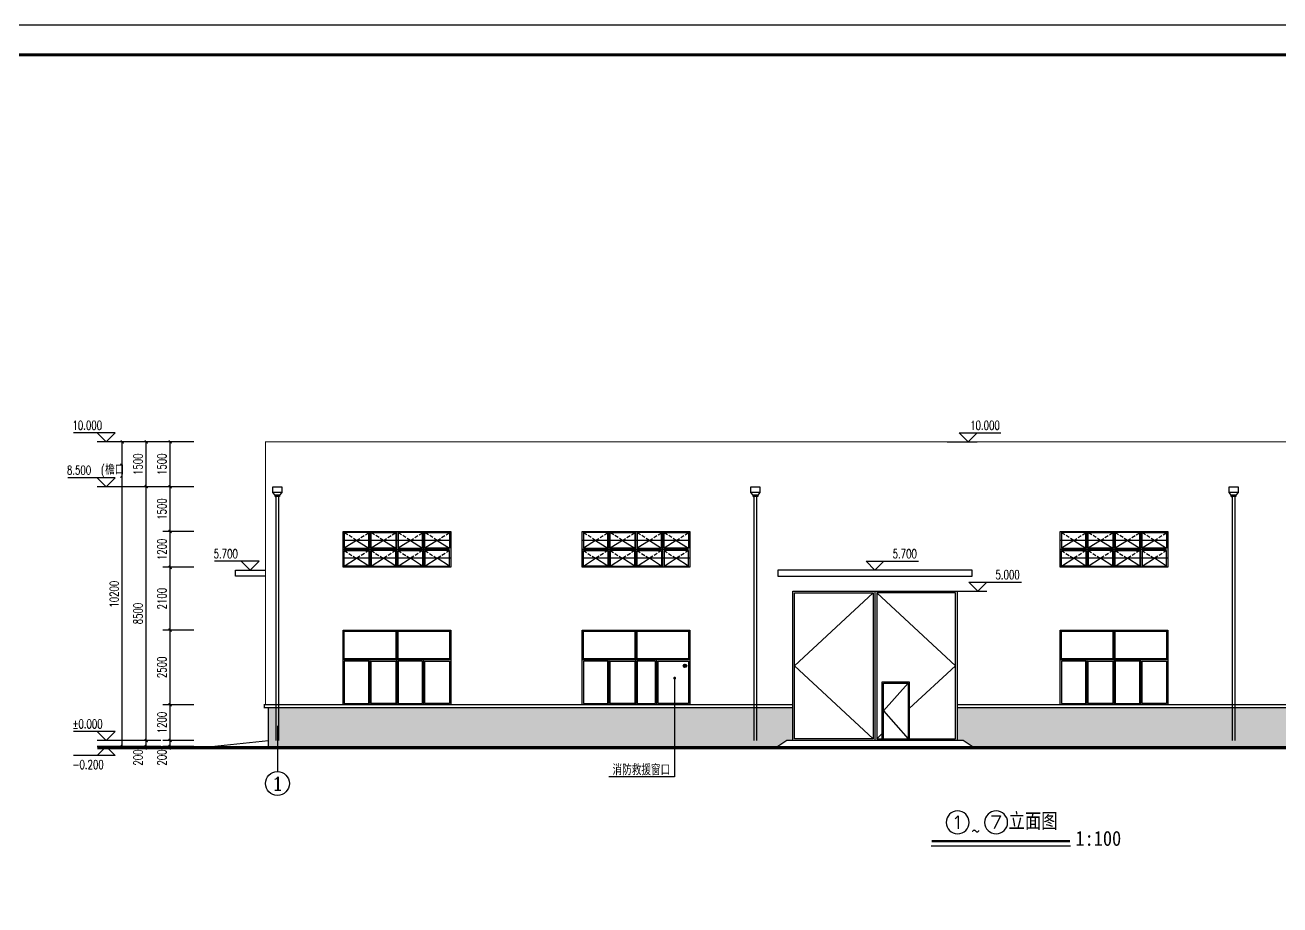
# Model space of a CAD drawing. Extents: x 4414382 to 4540065, y -615151 to -235742.
# Drawn here: x 4458162 to 4500157, y -518707 to -489244 of the extents above; entities that cross this region are included whole.
import ezdxf
from ezdxf.enums import TextEntityAlignment as Align

# ---------------------------------------------------------------- set-up
doc = ezdxf.new("R2010")
doc.units = 0
doc.header["$LTSCALE"] = 1000
doc.header["$MEASUREMENT"] = 0
doc.linetypes.add('DASH', pattern=[0.35, 0.25, -0.1])
doc.layers.get('0').update_dxf_attribs({"linetype": 'CONTINUOUS'})
doc.layers.get('Defpoints').update_dxf_attribs({"linetype": 'CONTINUOUS'})
doc.layers.add('_0', color=7, linetype='CONTINUOUS', lineweight=25)
for name, color, linetype in [('AXIS', 3, 'CONTINUOUS'), ('AXIS_TEXT', 7, 'CONTINUOUS'), ('DIM_ELEV', 3, 'CONTINUOUS'), ('DIM_LEAD', 3, 'CONTINUOUS'), ('E_STRM', 7, 'CONTINUOUS'), ('PUB_DIM', 3, 'CONTINUOUS'), ('PUB_HATCH', 8, 'CONTINUOUS'), ('PUB_TEXT', 7, 'CONTINUOUS'), ('PUB_TITLE', 4, 'CONTINUOUS'), ('WINDOW', 4, 'CONTINUOUS'), ('图名', 15, 'CONTINUOUS'), ('填充', 251, 'CONTINUOUS')]:
    doc.layers.add(name, color=color, linetype=linetype)
doc.styles.add('_HZTXT', font='txt.shx', dxfattribs={"width": 0.8, "bigfont": 'HZTXT.shx'})
doc.styles.add('_TCH_AXIS', font='COMPLEX', dxfattribs={"bigfont": 'GBCBIG'})
doc.styles.add('_TCH_DIM', font='SIMPLEX', dxfattribs={"bigfont": 'GBCBIG'})
doc.styles.add('_TCH_DIM_T3', font='SIMPLEX', dxfattribs={"width": 0.705882, "bigfont": 'GBCBIG'})
doc.styles.add('COMPLEX', font='COMPLEX')
doc.styles.add('宋体', font='', dxfattribs={"width": 0.7})
doc.styles.get('宋体').set_extended_font_data('SimSun')
doc.dimstyles.new('_TCH_ARCH&&100', dxfattribs={"dimtxt": 297.5, "dimasz": 100, "dimexe": 250, "dimexo": 300, "dimgap": 126.25, "dimtad": 1, "dimdec": 0, "dimzin": 0, "dimdsep": 46, "dimtxsty": '_TCH_DIM_T3', "dimblk": 'ARCHTICK', "dimcen": 0.09, "dimclrt": 7, "dimazin": 2, "dimtfac": 1, "dimtdec": 0, "dimtix": 1, "dimtmove": 2, "dimatfit": 3, "dimfxl": 0, "dimtolj": 1, "dimtzin": 0, "dimarcsym": 0})

# ---------------------------------------------------------------- blocks, each defined once
blk = doc.blocks.new('_ArchTick')
at = {"color": 0, "linetype": 'ByBlock', "const_width": 0.4}
blk.add_lwpolyline([(-0.5, -0.5), (0.5, 0.5)], dxfattribs=at)
blk = doc.blocks.new('*D154')
at = {"layer": 'Defpoints', "color": 0}
for p in [(4463016, -503201), (4464104, -503201), (4464104, -504701)]:
    blk.add_point(p, dxfattribs=at)
at = {"layer": 'PUB_DIM', "color": 0, "lineweight": -2}
for p, q in [((4463804, -503201), (4462766, -503201)), ((4463016, -504701), (4463016, -503201)), ((4463804, -504701), (4462766, -504701))]:
    blk.add_line(p, q, dxfattribs=at)
at = {"layer": 'PUB_DIM', "color": 0, "lineweight": -2, "xscale": 100, "yscale": 100, "zscale": 100}
for p, rotation in [((4463016, -503201), 90), ((4463016, -504701), 270)]:
    blk.add_blockref('_ArchTick', p, dxfattribs=dict(at, rotation=rotation))
at = {"layer": 'PUB_DIM', "color": 7, "insert": (4462741, -503951), "char_height": 297.5, "attachment_point": 5, "rotation": 90, "style": '_TCH_DIM_T3'}
blk.add_mtext('\\A1;1500', dxfattribs=at)
blk = doc.blocks.new('*D155')
at = {"layer": 'Defpoints', "color": 0}
for p in [(4463016, -504701), (4464104, -504701), (4464104, -506201)]:
    blk.add_point(p, dxfattribs=at)
at = {"layer": 'PUB_DIM', "color": 0, "lineweight": -2}
for p, q in [((4463804, -504701), (4462766, -504701)), ((4463016, -506201), (4463016, -504701)), ((4463804, -506201), (4462766, -506201))]:
    blk.add_line(p, q, dxfattribs=at)
at = {"layer": 'PUB_DIM', "color": 0, "lineweight": -2, "xscale": 100, "yscale": 100, "zscale": 100}
for p, rotation in [((4463016, -504701), 90), ((4463016, -506201), 270)]:
    blk.add_blockref('_ArchTick', p, dxfattribs=dict(at, rotation=rotation))
at = {"layer": 'PUB_DIM', "color": 7, "insert": (4462741, -505451), "char_height": 297.5, "attachment_point": 5, "rotation": 90, "style": '_TCH_DIM_T3'}
blk.add_mtext('\\A1;1500', dxfattribs=at)
blk = doc.blocks.new('*D156')
at = {"layer": 'Defpoints', "color": 0}
for p in [(4463016, -506201), (4464104, -506201), (4464104, -507401)]:
    blk.add_point(p, dxfattribs=at)
at = {"layer": 'PUB_DIM', "color": 0, "lineweight": -2}
for p, q in [((4463804, -506201), (4462766, -506201)), ((4463016, -507401), (4463016, -506201)), ((4463804, -507401), (4462766, -507401))]:
    blk.add_line(p, q, dxfattribs=at)
at = {"layer": 'PUB_DIM', "color": 0, "lineweight": -2, "xscale": 100, "yscale": 100, "zscale": 100}
for p, rotation in [((4463016, -506201), 90), ((4463016, -507401), 270)]:
    blk.add_blockref('_ArchTick', p, dxfattribs=dict(at, rotation=rotation))
at = {"layer": 'PUB_DIM', "color": 7, "insert": (4462741, -506801), "char_height": 297.5, "attachment_point": 5, "rotation": 90, "style": '_TCH_DIM_T3'}
blk.add_mtext('\\A1;1200', dxfattribs=at)
blk = doc.blocks.new('*D157')
at = {"layer": 'Defpoints', "color": 0}
for p in [(4463016, -507401), (4464104, -507401), (4464104, -509501)]:
    blk.add_point(p, dxfattribs=at)
at = {"layer": 'PUB_DIM', "color": 0, "lineweight": -2}
for p, q in [((4463804, -507401), (4462766, -507401)), ((4463016, -509501), (4463016, -507401)), ((4463804, -509501), (4462766, -509501))]:
    blk.add_line(p, q, dxfattribs=at)
at = {"layer": 'PUB_DIM', "color": 0, "lineweight": -2, "xscale": 100, "yscale": 100, "zscale": 100}
for p, rotation in [((4463016, -507401), 90), ((4463016, -509501), 270)]:
    blk.add_blockref('_ArchTick', p, dxfattribs=dict(at, rotation=rotation))
at = {"layer": 'PUB_DIM', "color": 7, "insert": (4462741, -508451), "char_height": 297.5, "attachment_point": 5, "rotation": 90, "style": '_TCH_DIM_T3'}
blk.add_mtext('\\A1;2100', dxfattribs=at)
blk = doc.blocks.new('*D158')
at = {"layer": 'Defpoints', "color": 0}
for p in [(4463016, -509501), (4464104, -509501), (4464104, -512001)]:
    blk.add_point(p, dxfattribs=at)
at = {"layer": 'PUB_DIM', "color": 0, "lineweight": -2}
for p, q in [((4463804, -509501), (4462766, -509501)), ((4463016, -512001), (4463016, -509501)), ((4463804, -512001), (4462766, -512001))]:
    blk.add_line(p, q, dxfattribs=at)
at = {"layer": 'PUB_DIM', "color": 0, "lineweight": -2, "xscale": 100, "yscale": 100, "zscale": 100}
for p, rotation in [((4463016, -509501), 90), ((4463016, -512001), 270)]:
    blk.add_blockref('_ArchTick', p, dxfattribs=dict(at, rotation=rotation))
at = {"layer": 'PUB_DIM', "color": 7, "insert": (4462741, -510751), "char_height": 297.5, "attachment_point": 5, "rotation": 90, "style": '_TCH_DIM_T3'}
blk.add_mtext('\\A1;2500', dxfattribs=at)
blk = doc.blocks.new('*D159')
at = {"layer": 'Defpoints', "color": 0}
for p in [(4463016, -512001), (4464104, -512001), (4464104, -513201)]:
    blk.add_point(p, dxfattribs=at)
at = {"layer": 'PUB_DIM', "color": 0, "lineweight": -2}
for p, q in [((4463804, -512001), (4462766, -512001)), ((4463016, -513201), (4463016, -512001)), ((4463804, -513201), (4462766, -513201))]:
    blk.add_line(p, q, dxfattribs=at)
at = {"layer": 'PUB_DIM', "color": 0, "lineweight": -2, "xscale": 100, "yscale": 100, "zscale": 100}
for p, rotation in [((4463016, -512001), 90), ((4463016, -513201), 270)]:
    blk.add_blockref('_ArchTick', p, dxfattribs=dict(at, rotation=rotation))
at = {"layer": 'PUB_DIM', "color": 7, "insert": (4462741, -512601), "char_height": 297.5, "attachment_point": 5, "rotation": 90, "style": '_TCH_DIM_T3'}
blk.add_mtext('\\A1;1200', dxfattribs=at)
blk = doc.blocks.new('*D160')
at = {"layer": 'Defpoints', "color": 0}
for p in [(4463016, -513201), (4464104, -513201), (4464104, -513401)]:
    blk.add_point(p, dxfattribs=at)
at = {"layer": 'PUB_DIM', "color": 0, "lineweight": -2}
for p, q in [((4463016, -513201), (4463016, -513101)), ((4463804, -513201), (4462766, -513201)), ((4463804, -513401), (4462766, -513401)), ((4463016, -513401), (4463016, -513201)), ((4463016, -513401), (4463016, -513501))]:
    blk.add_line(p, q, dxfattribs=at)
at = {"layer": 'PUB_DIM', "color": 0, "lineweight": -2, "xscale": 100, "yscale": 100, "zscale": 100}
for p, rotation in [((4463016, -513201), 270), ((4463016, -513401), 90)]:
    blk.add_blockref('_ArchTick', p, dxfattribs=dict(at, rotation=rotation))
at = {"layer": 'PUB_DIM', "color": 7, "insert": (4462741, -513771), "char_height": 297.5, "attachment_point": 5, "rotation": 90, "style": '_TCH_DIM_T3'}
blk.add_mtext('\\A1;200', dxfattribs=at)
blk = doc.blocks.new('*D161')
at = {"layer": 'Defpoints', "color": 0}
for p in [(4461416, -503201), (4463004, -503201), (4463004, -513401)]:
    blk.add_point(p, dxfattribs=at)
at = {"layer": 'PUB_DIM', "color": 0, "lineweight": -2}
for p, q in [((4462704, -503201), (4461166, -503201)), ((4461416, -513401), (4461416, -503201)), ((4462704, -513401), (4461166, -513401))]:
    blk.add_line(p, q, dxfattribs=at)
at = {"layer": 'PUB_DIM', "color": 0, "lineweight": -2, "xscale": 100, "yscale": 100, "zscale": 100}
for p, rotation in [((4461416, -503201), 90), ((4461416, -513401), 270)]:
    blk.add_blockref('_ArchTick', p, dxfattribs=dict(at, rotation=rotation))
at = {"layer": 'PUB_DIM', "color": 7, "insert": (4461141, -508301), "char_height": 297.5, "attachment_point": 5, "rotation": 90, "style": '_TCH_DIM_T3'}
blk.add_mtext('\\A1;10200', dxfattribs=at)
blk = doc.blocks.new('*D162')
at = {"layer": 'Defpoints', "color": 0}
for p in [(4462216, -503201), (4463004, -503201), (4463004, -504701)]:
    blk.add_point(p, dxfattribs=at)
at = {"layer": 'PUB_DIM', "color": 0, "lineweight": -2}
for p, q in [((4462704, -503201), (4461966, -503201)), ((4462216, -504701), (4462216, -503201)), ((4462704, -504701), (4461966, -504701))]:
    blk.add_line(p, q, dxfattribs=at)
at = {"layer": 'PUB_DIM', "color": 0, "lineweight": -2, "xscale": 100, "yscale": 100, "zscale": 100}
for p, rotation in [((4462216, -503201), 90), ((4462216, -504701), 270)]:
    blk.add_blockref('_ArchTick', p, dxfattribs=dict(at, rotation=rotation))
at = {"layer": 'PUB_DIM', "color": 7, "insert": (4461941, -503951), "char_height": 297.5, "attachment_point": 5, "rotation": 90, "style": '_TCH_DIM_T3'}
blk.add_mtext('\\A1;1500', dxfattribs=at)
blk = doc.blocks.new('*D163')
at = {"layer": 'Defpoints', "color": 0}
for p in [(4462216, -504701), (4463004, -504701), (4463004, -513201)]:
    blk.add_point(p, dxfattribs=at)
at = {"layer": 'PUB_DIM', "color": 0, "lineweight": -2}
for p, q in [((4462704, -504701), (4461966, -504701)), ((4462216, -513201), (4462216, -504701)), ((4462704, -513201), (4461966, -513201))]:
    blk.add_line(p, q, dxfattribs=at)
at = {"layer": 'PUB_DIM', "color": 0, "lineweight": -2, "xscale": 100, "yscale": 100, "zscale": 100}
for p, rotation in [((4462216, -504701), 90), ((4462216, -513201), 270)]:
    blk.add_blockref('_ArchTick', p, dxfattribs=dict(at, rotation=rotation))
at = {"layer": 'PUB_DIM', "color": 7, "insert": (4461941, -508951), "char_height": 297.5, "attachment_point": 5, "rotation": 90, "style": '_TCH_DIM_T3'}
blk.add_mtext('\\A1;8500', dxfattribs=at)
blk = doc.blocks.new('*D164')
at = {"layer": 'Defpoints', "color": 0}
for p in [(4462216, -513201), (4463004, -513201), (4463004, -513401)]:
    blk.add_point(p, dxfattribs=at)
at = {"layer": 'PUB_DIM', "color": 0, "lineweight": -2}
for p, q in [((4462216, -513201), (4462216, -513101)), ((4462704, -513201), (4461966, -513201)), ((4462704, -513401), (4461966, -513401)), ((4462216, -513401), (4462216, -513201)), ((4462216, -513401), (4462216, -513501))]:
    blk.add_line(p, q, dxfattribs=at)
at = {"layer": 'PUB_DIM', "color": 0, "lineweight": -2, "xscale": 100, "yscale": 100, "zscale": 100}
for p, rotation in [((4462216, -513201), 270), ((4462216, -513401), 90)]:
    blk.add_blockref('_ArchTick', p, dxfattribs=dict(at, rotation=rotation))
at = {"layer": 'PUB_DIM', "color": 7, "insert": (4461941, -513771), "char_height": 297.5, "attachment_point": 5, "rotation": 90, "style": '_TCH_DIM_T3'}
blk.add_mtext('\\A1;200', dxfattribs=at)
blk = doc.blocks.new('_RAINH')
blk.add_lwpolyline([(-150, 0), (-150, -200), (150, -200), (150, 0)], close=True)
for points in [[(-150, -200), (-75, -280), (75, -280), (150, -200)], [(-75, -280), (-75, -330), (75, -330), (75, -280)]]:
    blk.add_lwpolyline(points)
blk = doc.blocks.new('C-3015')
at = {"layer": 'PUB_HATCH'}
for p, q in [((736837, 126065), (733237, 126065)), ((733687, 126065), (733277, 125805)), ((733687, 126065), (734097, 125805)), ((734587, 126065), (734177, 125805)), ((734587, 126065), (734997, 125805)), ((735487, 126065), (735077, 125805)), ((735487, 126065), (735897, 125805)), ((736387, 126065), (735977, 125805)), ((736387, 126065), (736797, 125805)), ((736837, 125465), (733237, 125465)), ((733277, 125205), (733687, 125465)), ((734097, 125205), (733687, 125465)), ((734177, 125205), (734587, 125465)), ((734997, 125205), (734587, 125465)), ((735077, 125205), (735487, 125465)), ((735897, 125205), (735487, 125465)), ((735977, 125205), (736387, 125465)), ((736797, 125205), (736387, 125465))]:
    blk.add_line(p, q, dxfattribs=at)
at = {"layer": 'PUB_HATCH', "linetype": 'DASH', "ltscale": 0.5}
for p, q in [((733687, 126065), (733277, 126325)), ((733687, 126065), (734097, 126325)), ((734587, 126065), (734177, 126325)), ((734587, 126065), (734997, 126325)), ((735487, 126065), (735077, 126325)), ((735487, 126065), (735897, 126325)), ((736387, 126065), (735977, 126325)), ((736387, 126065), (736797, 126325)), ((733277, 125725), (733687, 125465)), ((734097, 125725), (733687, 125465)), ((734177, 125725), (734587, 125465)), ((734997, 125725), (734587, 125465)), ((735077, 125725), (735487, 125465)), ((735897, 125725), (735487, 125465)), ((735977, 125725), (736387, 125465)), ((736797, 125725), (736387, 125465))]:
    blk.add_line(p, q, dxfattribs=at)
at = {"layer": 'WINDOW', "color": 160}
for p, q in [((734137, 125165), (734137, 126365)), ((735037, 125165), (735037, 126365)), ((735937, 125165), (735937, 126365)), ((736797, 125765), (733237, 125765))]:
    blk.add_line(p, q, dxfattribs=at)
for points in [[(733237, 126365), (736837, 126365), (736837, 125165), (733237, 125165)], [(734097, 126325), (733277, 126325), (733277, 125805), (734097, 125805)], [(734177, 126325), (734997, 126325), (734997, 125805), (734177, 125805)], [(735897, 126325), (735077, 126325), (735077, 125805), (735897, 125805)], [(735977, 126325), (736797, 126325), (736797, 125805), (735977, 125805)], [(734097, 125205), (733277, 125205), (733277, 125725), (734097, 125725)], [(734177, 125205), (734997, 125205), (734997, 125725), (734177, 125725)], [(735897, 125205), (735077, 125205), (735077, 125725), (735897, 125725)], [(735977, 125205), (736797, 125205), (736797, 125725), (735977, 125725)]]:
    blk.add_lwpolyline(points, close=True, dxfattribs=at)
blk = doc.blocks.new('_AXISO')
blk.add_circle((0, 0), 0.5)
at = {"layer": 'AXIS_TEXT', "style": 'COMPLEX', "width": 1.041667}
blk.add_attdef('A', text='', height=0.56, dxfattribs=at).set_placement((-0.25, -0.28), (0.25, -0.28), align=Align.FIT)

msp = doc.modelspace()

# ---------------------------------------------------------------- hatches: boundary and pattern name
at = {"layer": '_0'}
msp.add_hatch(color=0, dxfattribs=at).paths.add_polyline_path([(4480195, -510699.8, -1), (4480295, -510699.8, -1)])
at = {"layer": '填充', "linetype": 'ByBlock', "lineweight": 100}
h = msp.add_hatch(dxfattribs=at)
h.set_pattern_fill('AR-B816C', color=256, scale=200)
h.set_pattern_definition([(0, (-6721284.22, 287238.08), (245.692378, 245.692378), [479.867928, -11.51682]), (0, (-6721529.9, 287249.6), (245.692378, 245.692378), [479.867928, -11.51682]), (90, (-6721284.22, 287238.08), (-245.692378, 245.692378), [-257.20918, 234.175548]), (90, (-6721295.73, 287238.08), (-245.692378, 245.692378), [-257.20918, 234.175548])])
h.paths.add_polyline_path([(4489355.2, -513201), (4489555.2, -513201), (4489855.2, -513401), (4514905.2, -513401), (4514905.2, -512101), (4489355.2, -512101)])
h.paths.add_polyline_path([(4483655.2, -513201), (4483855.2, -513201), (4483855.2, -512101), (4466305.2, -512101), (4466305.2, -513401), (4483355.2, -513401)])

# ---------------------------------------------------------------- linework, layer by layer
for p, q in [((4466530.2, -505031), (4466555.2, -505031)), ((4466555.2, -505031), (4466555.2, -512703.5)), ((4466655.2, -513201), (4466655.2, -505031)), ((4482530.2, -505031), (4482555.2, -505031)), ((4482555.2, -505031), (4482555.2, -512703.5)), ((4482655.2, -513201), (4482655.2, -505031)), ((4498530.2, -505031), (4498555.2, -505031)), ((4498555.2, -505031), (4498555.2, -512703.5)), ((4498655.2, -513201), (4498655.2, -505031))]:
    msp.add_line(p, q)
msp.add_lwpolyline([(4466205.2, -507701), (4465205.2, -507701), (4465205.2, -507501), (4466205.2, -507501)])
msp.add_lwpolyline([(4489855.2, -507501), (4483354.9, -507501), (4483354.9, -507701), (4489855.2, -507701)], close=True)
at = {"color": 0}
msp.add_lwpolyline([(4489855.2, -513401), (4489555.2, -513201), (4483655.2, -513201), (4483355.2, -513401)], dxfattribs=at)
at = {"layer": '_0', "color": 0}
for p, q in [((4483855.2, -512001), (4466205.2, -512001)), ((4466305.2, -512101), (4483855.2, -512101)), ((4515005.2, -512001), (4489355.2, -512001)), ((4489355.2, -512101), (4514905.2, -512101)), ((4460577.1, -513401), (4520633.2, -513401)), ((4464405.2, -513401), (4466305.2, -513201))]:
    msp.add_line(p, q, dxfattribs=at)
for points, const_width in [([(4466305.2, -513401), (4466305.2, -512101), (4466165.2, -512101), (4466165.2, -512001), (4466205.2, -512001), (4466205.2, -503198.5), (4515005.2, -503198.5), (4515005.2, -512001), (4515045.2, -512001), (4515045.2, -512101), (4514905.2, -512101), (4514905.2, -513401)], 40), ([(4460577.1, -513451), (4520633.2, -513451)], 100)]:
    msp.add_lwpolyline(points, dxfattribs=dict(at, const_width=const_width))
for radius in [60, 50]:
    msp.add_circle((4480245, -510699.8), radius, dxfattribs=at)
at = {"layer": 'AXIS'}
for p, q in [((4479901.1, -511113.7), (4479901.1, -514422.7)), ((4479901.1, -514422.7), (4477696.5, -514422.7))]:
    msp.add_line(p, q, dxfattribs=at)
at = {"layer": 'AXIS', "color": 0}
msp.add_line((4466605.2, -512709.7), (4466605.2, -514240.9), dxfattribs=at)
msp.add_circle((4466605.2, -514640.9), 400, dxfattribs=at)
at = {"layer": 'DIM_ELEV'}
for p, q in [((4461177.1, -502898.5), (4459778.2, -502898.5)), ((4460877.1, -503198.5), (4460577.1, -502898.5)), ((4460877.1, -503198.5), (4461177.1, -502898.5)), ((4489723.6, -503198.5), (4489423.6, -502898.5)), ((4489423.6, -502898.5), (4490822.5, -502898.5)), ((4489723.6, -503198.5), (4490023.6, -502898.5)), ((4461577.1, -503198.5), (4460577.1, -503198.5)), ((4489023.6, -503198.5), (4490023.6, -503198.5)), ((4461177.1, -504401), (4459592.1, -504401)), ((4460877.1, -504701), (4460577.1, -504401)), ((4461577.1, -504701), (4460577.1, -504701)), ((4460877.1, -504701), (4461177.1, -504401)), ((4465993.1, -507201), (4464502.6, -507201)), ((4465693.1, -507501), (4465393.1, -507201)), ((4465693.1, -507501), (4465993.1, -507201)), ((4486605.3, -507501), (4486305.3, -507201)), ((4486305.3, -507201), (4488067.2, -507201)), ((4486605.3, -507501), (4486905.3, -507201)), ((4490047.3, -508201), (4489747.3, -507901)), ((4489747.3, -507901), (4491509.2, -507901)), ((4490047.3, -508201), (4490347.3, -507901)), ((4489347.3, -508201), (4490347.3, -508201)), ((4461177.1, -512901), (4459778.2, -512901)), ((4460877.1, -513201), (4460577.1, -512901)), ((4460877.1, -513201), (4461177.1, -512901)), ((4462005.8, -513201), (4460577.1, -513201)), ((4460877.1, -513401), (4460577.1, -513701)), ((4461577.1, -513401), (4460577.1, -513401)), ((4460877.1, -513401), (4461177.1, -513701)), ((4461177.1, -513701), (4459778.2, -513701))]:
    msp.add_line(p, q, dxfattribs=at)
at = {"layer": 'DIM_LEAD', "const_width": 48}
msp.add_lwpolyline([(4479901.1, -511137.7, -1), (4479901.1, -511089.7, -1)], format="xyb", close=True, dxfattribs=at)
at = {"layer": 'E_STRM'}
for p, q in [((4466555.2, -505031), (4466555.2, -513201)), ((4482555.2, -505031), (4482555.2, -513201)), ((4498555.2, -505031), (4498555.2, -513201))]:
    msp.add_line(p, q, dxfattribs=at)
at = {"layer": 'PUB_DIM'}
for p, q in [((4463503.7, -503200.5), (4460577.1, -503200.5)), ((4463503.7, -504701), (4460577.1, -504701))]:
    msp.add_line(p, q, dxfattribs=at)
at = {"layer": 'PUB_TITLE', "color": 4}
msp.add_lwpolyline([(4447962.2, -548644.2), (4532062.2, -548644.2), (4532062.2, -489244.2), (4447962.2, -489244.2)], close=True, dxfattribs=at)
at = {"layer": 'PUB_TITLE', "color": 4, "const_width": 100}
msp.add_lwpolyline([(4450462.2, -547644.2), (4531062.2, -547644.2), (4531062.2, -490244.2), (4450462.2, -490244.2)], close=True, dxfattribs=at)
at = {"layer": 'WINDOW'}
for p, q in [((4483855.2, -513201), (4483855.2, -508201)), ((4483855.2, -508201), (4489355.2, -508201)), ((4486605.2, -508201), (4486605.2, -513201)), ((4489355.2, -508201), (4489355.2, -513201))]:
    msp.add_line(p, q, dxfattribs=at)
at = {"layer": 'WINDOW', "color": 160}
for p, q in [((4470605.2, -510501), (4468805.2, -510501)), ((4469705.2, -512001), (4469705.2, -510501)), ((4472405.2, -510501), (4470605.2, -510501)), ((4471505.2, -512001), (4471505.2, -510501)), ((4478605.2, -510501), (4476805.2, -510501)), ((4477705.2, -512001), (4477705.2, -510501)), ((4480405.2, -510501), (4478605.2, -510501)), ((4479305.2, -512001), (4479305.2, -510501)), ((4494605.2, -510501), (4492805.2, -510501)), ((4493705.2, -512001), (4493705.2, -510501)), ((4496405.2, -510501), (4494605.2, -510501)), ((4495505.2, -512001), (4495505.2, -510501))]:
    msp.add_line(p, q, dxfattribs=at)
at = {"layer": 'WINDOW'}
for points in [[(4483915.2, -508261), (4486545.2, -508261), (4486545.2, -513141), (4483915.2, -513141)], [(4489295.2, -508261), (4486665.2, -508261), (4486665.2, -513141), (4489295.2, -513141)]]:
    msp.add_lwpolyline(points, close=True, dxfattribs=at)
for points in [[(4486545.2, -508261), (4483915.2, -510701), (4486545.2, -513141)], [(4486665.2, -508261), (4489295.2, -510701), (4487751, -512133.7)], [(4486851, -513141), (4486851, -511241), (4487751, -511241), (4487751, -513141)], [(4486891, -513141), (4486891, -511281), (4487711, -511281), (4487711, -513141)], [(4487711, -511281), (4486891, -512211), (4487711, -513141)], [(4486851, -512968.7), (4486665.2, -513141)]]:
    msp.add_lwpolyline(points, dxfattribs=at)
at = {"layer": 'WINDOW', "color": 160}
for points in [[(4468805.2, -509501), (4470605.2, -509501), (4470605.2, -512001), (4468805.2, -512001)], [(4468845.2, -509541), (4470565.2, -509541), (4470565.2, -510461), (4468845.2, -510461)], [(4470605.2, -509501), (4472405.2, -509501), (4472405.2, -512001), (4470605.2, -512001)], [(4470645.2, -509541), (4472365.2, -509541), (4472365.2, -510461), (4470645.2, -510461)], [(4476805.2, -509501), (4478605.2, -509501), (4478605.2, -512001), (4476805.2, -512001)], [(4476845.2, -509541), (4478565.2, -509541), (4478565.2, -510461), (4476845.2, -510461)], [(4478605.2, -509501), (4480405.2, -509501), (4480405.2, -512001), (4478605.2, -512001)], [(4478645.2, -509541), (4480365.2, -509541), (4480365.2, -510461), (4478645.2, -510461)], [(4492805.2, -509501), (4494605.2, -509501), (4494605.2, -512001), (4492805.2, -512001)], [(4492845.2, -509541), (4494565.2, -509541), (4494565.2, -510461), (4492845.2, -510461)], [(4494605.2, -509501), (4496405.2, -509501), (4496405.2, -512001), (4494605.2, -512001)], [(4494645.2, -509541), (4496365.2, -509541), (4496365.2, -510461), (4494645.2, -510461)], [(4469665.2, -510541), (4468845.2, -510541), (4468845.2, -511961), (4469665.2, -511961)], [(4469745.2, -510541), (4470565.2, -510541), (4470565.2, -511961), (4469745.2, -511961)], [(4471465.2, -510541), (4470645.2, -510541), (4470645.2, -511961), (4471465.2, -511961)], [(4471545.2, -510541), (4472365.2, -510541), (4472365.2, -511961), (4471545.2, -511961)], [(4477665.2, -510541), (4476845.2, -510541), (4476845.2, -511961), (4477665.2, -511961)], [(4477745.2, -510541), (4478565.2, -510541), (4478565.2, -511961), (4477745.2, -511961)], [(4479265.2, -510541), (4478645.2, -510541), (4478645.2, -511961), (4479265.2, -511961)], [(4479345.2, -510541), (4480365.2, -510541), (4480365.2, -511961), (4479345.2, -511961)], [(4493665.2, -510541), (4492845.2, -510541), (4492845.2, -511961), (4493665.2, -511961)], [(4493745.2, -510541), (4494565.2, -510541), (4494565.2, -511961), (4493745.2, -511961)], [(4495465.2, -510541), (4494645.2, -510541), (4494645.2, -511961), (4495465.2, -511961)], [(4495545.2, -510541), (4496365.2, -510541), (4496365.2, -511961), (4495545.2, -511961)]]:
    msp.add_lwpolyline(points, close=True, dxfattribs=at)
at = {"layer": '图名'}
msp.add_line((4488488.3, -516731.1), (4493145.1, -516731.1), dxfattribs=at)
at = {"layer": '图名', "const_width": 84}
msp.add_lwpolyline([(4488500.1, -516571.4), (4493133.3, -516571.4)], dxfattribs=at)

# ---------------------------------------------------------------- block references
for p in [(3735568.5, -632565.7), (3743568.5, -632565.7), (3759568.5, -632565.7)]:
    msp.add_blockref('C-3015', p)
at = {"layer": 'AXIS'}
ref = msp.add_blockref('_AXISO', (4489371.4, -515944.3), dxfattribs=dict(at, xscale=-768, yscale=768, zscale=768))
ref.add_attrib('A', '1', dxfattribs={"layer": 'AXIS_TEXT', "height": 434.4, "style": '_TCH_AXIS', "width": 2.333333}).set_placement((4489154.2, -516161.5), (4489588.6, -516161.5), align=Align.FIT)
ref = msp.add_blockref('_AXISO', (4490659.7, -515944.3), dxfattribs=dict(at, xscale=-768, yscale=768, zscale=768))
ref.add_attrib('A', '7', dxfattribs={"layer": 'AXIS_TEXT', "height": 434.4, "style": '_TCH_AXIS', "width": 1.5}).set_placement((4490442.5, -516161.5), (4490876.9, -516161.5), align=Align.FIT)
at = {"layer": 'E_STRM', "xscale": -1}
for p in [(4466605.2, -504701), (4482605.2, -504701), (4498605.2, -504701)]:
    msp.add_blockref('_RAINH', p, dxfattribs=at)

# ---------------------------------------------------------------- texts
at = {"layer": 'AXIS_TEXT', "color": 0, "style": '_TCH_AXIS', "width": 2.333333}
msp.add_text('1', height=452.5, dxfattribs=at).set_placement((4466378.9, -514867.1), (4466831.4, -514867.1), align=Align.FIT)
at = {"layer": 'PUB_DIM', "style": '_HZTXT', "width": 0.8}
msp.add_text('消防救援窗口', height=365.69, dxfattribs=at).set_placement((4477820.7, -514362.5, 3517.8))
at = {"layer": 'PUB_TEXT', "style": '_TCH_DIM', "width": 0.705882}
for s, p in [('10.000', (4459748.2, -502793.5)), ('10.000', (4489792.5, -502793.5)), ('(', (4460700.1, -504296)), (')', (4461331.6, -504296)), ('8.500', (4459562.1, -504296)), ('5.700', (4464472.6, -507096)), ('5.700', (4487197.2, -507096)), ('5.000', (4490639.2, -507796)), ('%%P0.000', (4459748.2, -512796)), ('-0.200', (4459748.2, -514156))]:
    msp.add_text(s, height=297.5, dxfattribs=at).set_placement(p)
at = {"layer": 'PUB_TEXT', "style": '_TCH_DIM'}
msp.add_text('檐口', height=337.59, dxfattribs=at).set_placement((4460840.1, -504296))
at = {"layer": '图名', "style": '宋体'}
for s, width, p in [('立面图', 0.8, (4491077.9, -516138.4)), ('~', 0.8, (4489839.9, -516485.7)), ('1:100', 0.9, (4493315.1, -516728.1))]:
    msp.add_text(s, height=500, dxfattribs=dict(at, width=width)).set_placement(p)

# ---------------------------------------------------------------- dimensions: what is measured, and where the dimension line sits
at = {"layer": 'PUB_DIM'}
for p1, p2, distance, picture, middle in [((4463003.6539, -513401.0235), (4463003.6539, -503200.5297), 1587.7287, '*D161', (4461140.9252, -508300.7766)), ((4463003.6539, -504701.0235), (4463003.6539, -503200.5297), 787.7287, '*D162', (4461940.9252, -503950.7766)), ((4464103.6539, -504701.0235), (4464103.6539, -503200.5297), 1087.7287, '*D154', (4462740.9252, -503950.7766)), ((4463003.7, -513201), (4463003.7, -504701), 787.7, '*D163', (4461940.9, -508951)), ((4464103.7, -506201), (4464103.7, -504701), 1087.7, '*D155', (4462740.9, -505451)), ((4464103.7, -507401.1), (4464103.7, -506201), 1087.7, '*D156', (4462740.9, -506801.1)), ((4464103.7, -509501.1), (4464103.7, -507401.1), 1087.7, '*D157', (4462740.9, -508451.1)), ((4464103.7, -512001), (4464103.7, -509501.1), 1087.7, '*D158', (4462740.9, -510751.1)), ((4464103.7, -513201), (4464103.7, -512001), 1087.7, '*D159', (4462740.9, -512601))]:
    dim = msp.add_aligned_dim(p1=p1, p2=p2, distance=distance, dimstyle='_TCH_ARCH&&100', dxfattribs=at)
    dim.commit()
    dim.dimension.update_dxf_attribs({"geometry": picture, "text_midpoint": middle})
for base, p1, p2, picture, middle in [((4462215.9, -513201), (4463003.7, -513401), (4463003.7, -513201), '*D164', (4461940.9, -513771)), ((4463015.9, -513201), (4464103.7, -513401), (4464103.7, -513201), '*D160', (4462740.9, -513771))]:
    dim = msp.add_linear_dim(base=base, p1=p1, p2=p2, angle=90, dimstyle='_TCH_ARCH&&100', dxfattribs=at)
    dim.commit()
    dim.dimension.update_dxf_attribs({"geometry": picture, "text_midpoint": middle, "dimtype": 129})

doc.saveas('drawing.dxf')
